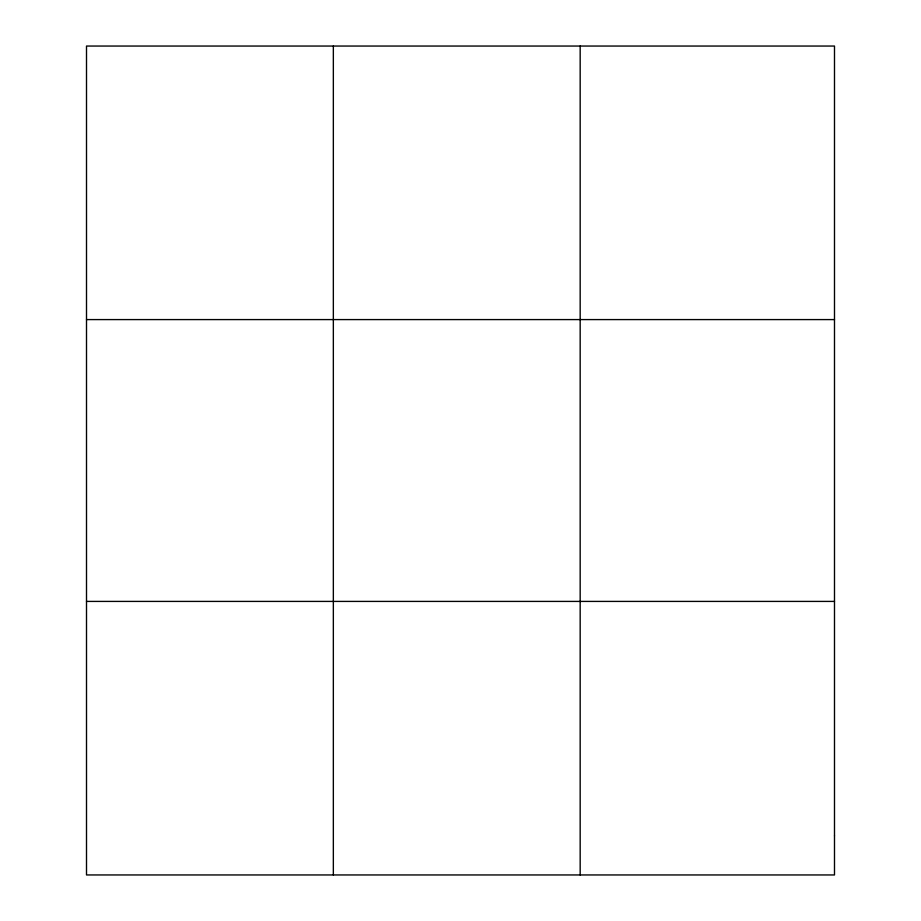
<?xml version="1.0" encoding="UTF-8"?>
<svg xmlns="http://www.w3.org/2000/svg" width="921" height="921" viewBox="0 0 921 921"><rect width="100%" height="100%" fill="white"/><g stroke="black" fill="none" stroke-linecap="round" stroke-linejoin="round"><path stroke-width="1.38" d="M333.344 46.05L333.344 874.95M580.172 46.05L580.172 874.95M86.505 319.587L834.495 319.587M86.505 601.413L834.495 601.413M834.495 835.877L834.495 874.95L86.505 874.95L86.505 46.05L834.495 46.05L834.495 835.877"/></g></svg>
